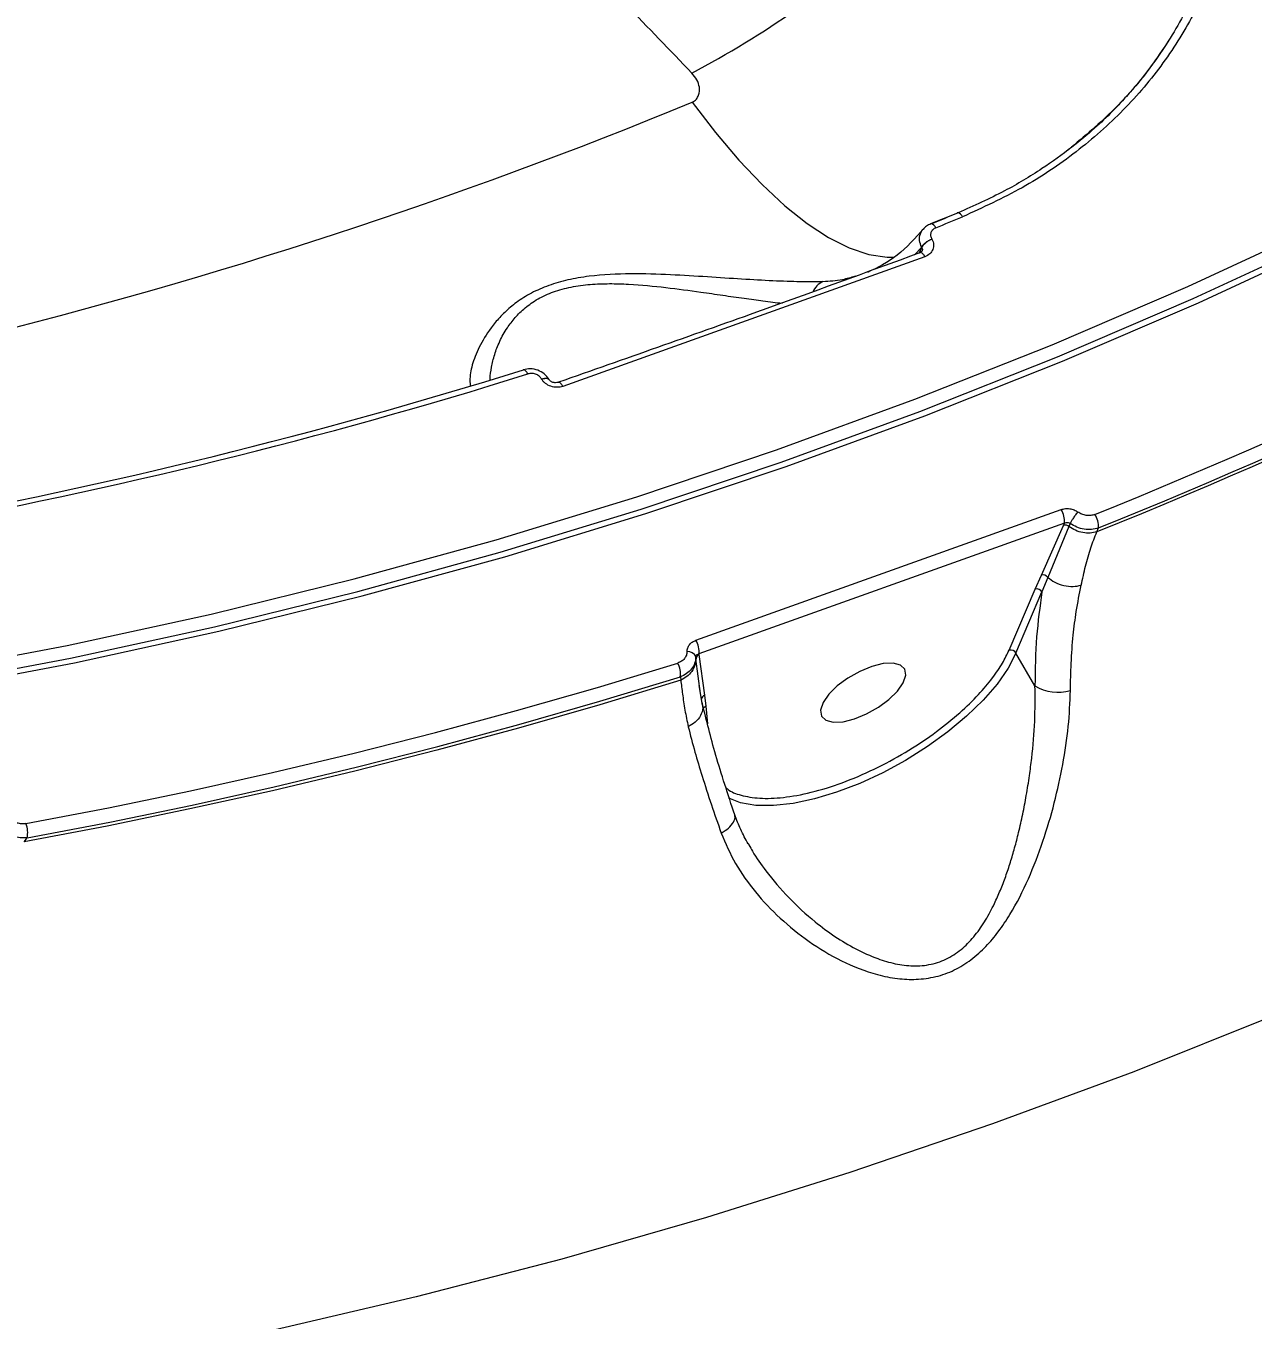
# Model space of a CAD drawing. Header units: millimetres. Extents: x -5609 to 5139, y -3980 to 3221.
# Drawn here: x 2754.1 to 2869.7, y -68.9 to 53.1 of the extents above; entities that cross this region are included whole.
import ezdxf

# ---------------------------------------------------------------- set-up
doc = ezdxf.new("R2010")
doc.units = ezdxf.units.MM
doc.layers.add('DIKOM_ОБЪЕКТ', color=7, linetype='Continuous')
doc.layers.add('DIKOM_РАЗМЕР_ОБЪЕКТА', color=7, linetype='Continuous')
doc.styles.add('style1', font='arial.ttf', dxfattribs={"width": 0.8})
doc.dimstyles.new('1-50', dxfattribs={"dimtxt": 300, "dimasz": 200, "dimexe": 100, "dimexo": 0, "dimgap": 100, "dimtad": 1, "dimtxsty": 'style1', "dimcen": 200, "dimclrd": 7, "dimclre": 7, "dimclrt": 7, "dimadec": 1, "dimazin": 2, "dimtfac": 1, "dimtmove": 0, "dimatfit": 2, "dimfxl": 0, "dimlwd": 25, "dimlwe": 18, "dimarcsym": 0})

# ---------------------------------------------------------------- blocks, each defined once
blk = doc.blocks.new('A$Cc336a1e3')
at = {"color": 7, "linetype": 'Continuous', "lineweight": 15}
for p, q in [((5661.99, 1308.34), (5659.47, 1307.31)), ((5659.58, 1305.89), (5659.59, 1305.87)), ((5658.65, 1304.73), (5658.48, 1304.61)), ((5658.64, 1305.09), (5658.63, 1305.11)), ((5658.94, 1304.23), (5624.84, 1292.01)), ((5622.83, 1292.7), (5622.81, 1292.72)), ((5623.53, 1292.67), (5623.54, 1292.65)), ((5623.55, 1292.63), (5623.54, 1292.65)), ((5624.43, 1292.38), (5624.37, 1292.37)), ((5637.36, 1268.09), (5671.77, 1280.41)), ((5672.08, 1279.12), (5637.64, 1266.8)), ((5671.99, 1278.91), (5672.08, 1279.12)), ((5672.63, 1279.1), (5672.5, 1278.81)), ((5669.91, 1274.23), (5671.99, 1278.91)), ((5672.5, 1278.81), (5670.51, 1274.02)), ((5675.13, 1278.3), (5675.29, 1278.68)), ((5669.31, 1272.91), (5669.91, 1274.23)), ((5670.51, 1274.02), (5669.96, 1272.64)), ((5666.86, 1267.16), (5669.31, 1272.91)), ((5667.51, 1266.89), (5669.96, 1272.64)), ((5669.3, 1263.79), (5667.51, 1266.89)), ((5637.37, 1266.34), (5637.35, 1266.53)), ((5637.64, 1266.8), (5637.65, 1266.74)), ((5637.65, 1266.74), (5638.16, 1262.91)), ((5635.9, 1264.65), (5635.93, 1264.33)), ((5638, 1261.99), (5637.68, 1263.83)), ((5638.16, 1262.91), (5638.31, 1261.88)), ((5574.08, 1249.1), (5574.36, 1249.49)), ((5642.28, 1248.97), (5642.36, 1248.83))]:
    blk.add_line(p, q, dxfattribs=at)
at = {"color": 8, "linetype": 'Continuous', "lineweight": 15}
for p, q in [((5657.95, 1304.41), (5658.63, 1305.11)), ((5658.39, 1304.57), (5658.64, 1305.09)), ((5637.81, 1263.08), (5637.37, 1266.34)), ((5638.31, 1261.88), (5638.47, 1260.21))]:
    blk.add_line(p, q, dxfattribs=at)
at = {"color": 7, "linetype": 'Continuous', "lineweight": 15, "flags": 128}
for points in [[(5453.86, 1257.97), (5467.77, 1257.53), (5481.68, 1257.47), (5495.57, 1257.79), (5509.44, 1258.48), (5523.28, 1259.56), (5537.08, 1261.01), (5550.83, 1262.83), (5564.52, 1265.04), (5578.15, 1267.61), (5591.7, 1270.56), (5605.17, 1273.88), (5618.54, 1277.56), (5631.81, 1281.61), (5644.97, 1286.03), (5658, 1290.8), (5670.92, 1295.93), (5683.69, 1301.41), (5696.32, 1307.25), (5708.79, 1313.42), (5721.11, 1319.94), (5733.25, 1326.8)], [(5453.89, 1256.75), (5467.83, 1256.31), (5481.76, 1256.25), (5495.68, 1256.57), (5509.59, 1257.26), (5523.46, 1258.34), (5537.28, 1259.79), (5551.07, 1261.63), (5564.79, 1263.83), (5578.44, 1266.41), (5592.02, 1269.37), (5605.52, 1272.69), (5618.92, 1276.39), (5632.22, 1280.44), (5645.4, 1284.87), (5658.47, 1289.65), (5671.41, 1294.79), (5684.21, 1300.29), (5696.86, 1306.13), (5709.37, 1312.32), (5721.71, 1318.86), (5733.88, 1325.73)], [(5454.18, 1256.31), (5468.13, 1255.87), (5482.08, 1255.81), (5496.01, 1256.13), (5509.93, 1256.83), (5523.81, 1257.9), (5537.65, 1259.36), (5551.44, 1261.19), (5565.18, 1263.4), (5578.84, 1265.98), (5592.44, 1268.94), (5605.94, 1272.27), (5619.35, 1275.96), (5632.66, 1280.03), (5645.86, 1284.45), (5658.94, 1289.24), (5671.89, 1294.39), (5684.7, 1299.89), (5697.37, 1305.74), (5709.88, 1311.93), (5722.23, 1318.47), (5734.41, 1325.35)], [(5659.96, 1306.96), (5660.28, 1307.08), (5660.59, 1307.21), (5660.91, 1307.34), (5661.22, 1307.47), (5661.54, 1307.6), (5661.86, 1307.73), (5662.17, 1307.86), (5662.49, 1307.99)], [(5674.95, 1279.95), (5677.04, 1280.8), (5679.12, 1281.65), (5681.19, 1282.51), (5683.27, 1283.38), (5685.34, 1284.26), (5687.4, 1285.15), (5689.46, 1286.04), (5691.52, 1286.95)], [(5691.85, 1285.36), (5689.77, 1284.44), (5687.69, 1283.54), (5685.61, 1282.64), (5683.52, 1281.76), (5681.43, 1280.88), (5679.33, 1280.01), (5677.23, 1279.15), (5675.13, 1278.3)], [(5675.29, 1278.68), (5677.38, 1279.53), (5679.46, 1280.38), (5681.54, 1281.24), (5683.62, 1282.12), (5685.69, 1283), (5687.76, 1283.89), (5689.83, 1284.78), (5691.9, 1285.69)], [(5574.25, 1250.82), (5582.02, 1252.3), (5589.76, 1253.9), (5597.48, 1255.62), (5605.18, 1257.45), (5612.84, 1259.4), (5620.48, 1261.47), (5628.08, 1263.65), (5635.65, 1265.95)], [(5653.93, 1265.63), (5652.79, 1265.16), (5651.68, 1264.53), (5650.68, 1263.79), (5649.88, 1263), (5649.34, 1262.22), (5649.11, 1261.51), (5649.2, 1260.94), (5649.61, 1260.55), (5650.3, 1260.37), (5651.23, 1260.41), (5652.3, 1260.68), (5653.44, 1261.15), (5654.56, 1261.78), (5655.55, 1262.52), (5656.35, 1263.31), (5656.89, 1264.09), (5657.13, 1264.8), (5657.03, 1265.37), (5656.62, 1265.76), (5655.93, 1265.94), (5655.01, 1265.9), (5653.93, 1265.63)], [(5574.36, 1249.49), (5582.15, 1250.97), (5589.91, 1252.57), (5597.65, 1254.29), (5605.36, 1256.13), (5613.04, 1258.09), (5620.69, 1260.16), (5628.31, 1262.35), (5635.9, 1264.65)], [(5635.93, 1264.33), (5628.3, 1262.02), (5620.65, 1259.82), (5612.96, 1257.73), (5605.24, 1255.77), (5597.49, 1253.92), (5589.71, 1252.2), (5581.91, 1250.59), (5574.08, 1249.1)], [(5704.84, 1238.29), (5691.78, 1232.7), (5678.6, 1227.45), (5665.29, 1222.53), (5651.87, 1217.95), (5638.35, 1213.7), (5624.72, 1209.8), (5611.01, 1206.23), (5597.21, 1203.02), (5583.34, 1200.15), (5569.4, 1197.63), (5555.39, 1195.45), (5541.34, 1193.63), (5527.24, 1192.16), (5513.1, 1191.05)]]:
    blk.add_lwpolyline(points, dxfattribs=at)
at = {"color": 8, "linetype": 'Continuous', "lineweight": 15, "flags": 128}
for points in [[(5637.01, 1318.78), (5639.21, 1315.92), (5641.41, 1313.32), (5643.59, 1311.02), (5645.74, 1309.03), (5647.83, 1307.37), (5649.86, 1306.04), (5651.8, 1305.06), (5653.65, 1304.44), (5655.39, 1304.18), (5656.05, 1304.18)], [(5622.81, 1292.72), (5622.96, 1292.76), (5623.11, 1292.79), (5623.23, 1292.79), (5623.35, 1292.78), (5623.44, 1292.74), (5623.51, 1292.69), (5623.53, 1292.67)], [(5622.83, 1292.7), (5622.98, 1292.74), (5623.12, 1292.76), (5623.25, 1292.77), (5623.36, 1292.76), (5623.45, 1292.72), (5623.52, 1292.67), (5623.55, 1292.63)], [(5667.51, 1266.89), (5666.77, 1265.46), (5665.73, 1263.97), (5664.42, 1262.45), (5662.86, 1260.94), (5661.1, 1259.47), (5659.17, 1258.07), (5657.11, 1256.77), (5654.97, 1255.61), (5652.79, 1254.6), (5650.62, 1253.77), (5648.52, 1253.14), (5646.52, 1252.72), (5644.67, 1252.52), (5643.01, 1252.54), (5641.57, 1252.79), (5640.47, 1253.21)]]:
    blk.add_lwpolyline(points, dxfattribs=at)
at = {"color": 7, "linetype": 'Continuous', "lineweight": 15}
for centre, radius, start, end in [((5597.92, 1396.36), 84.41, 297.5622, 305.3761), ((5453.74, 1763.57), 481.07, 275.2872, 292.3935), ((5475.07, 1762.25), 490.89, 292.0687, 292.387), ((5661.91, 1307.75), 0.62, 22.6003, 79.5), ((5659.39, 1306.72), 0.616, 22.2595, 79.4213), ((5473.63, 1765.41), 494.35, 280.3235, 287.3572), ((5473.93, 1765.41), 494.76, 280.3235, 287.3572), ((5669.92, 1279.28), 2.17, 355.718, 31.2588), ((5673.21, 1278.81), 2.08, 356.3942, 33.1589), ((5672.14, 1278.34), 0.596, 52.259, 104.2329), ((5670.04, 1273.64), 0.608, 38.764, 102.6745), ((5669.45, 1272.41), 0.515, 101.8477, 106.0279), ((5669.45, 1272.33), 0.599, 31.6191, 100.3755), ((5635.62, 1267.03), 2.04, 353.2977, 31.2), ((5636.59, 1266.19), 0.835, 23.3962, 94.1471), ((5667.01, 1266.58), 0.596, 31.4725, 104.2682), ((5633.79, 1264.92), 2.12, 352.5396, 28.9617), ((5637.83, 1266.32), 0.455, 113.3978, 177.3271), ((5671.46, 1267.35), 4.16, 238.7001, 286.4372), ((5572.23, 1249.98), 2.19, 346.872, 22.5342)]:
    blk.add_arc(centre, radius, start, end, dxfattribs=at)
at = {"color": 8, "linetype": 'Continuous', "lineweight": 15}
for centre, radius, start, end in [((5662.05, 1308.24), 0.122, 101.848, 121.1458), ((5659.53, 1307.21), 0.119, 101.5366, 121.2836), ((5650.09, 1300.19), 1.85, 114.3631, 157.6794), ((5638.36, 1262.48), 0.471, 114.5964, 171.7802), ((5638.51, 1261.44), 0.487, 114.5207, 150.1733)]:
    blk.add_arc(centre, radius, start, end, dxfattribs=at)
at = {"color": 7, "linetype": 'Continuous', "lineweight": 15}
for points, knots in [([(5636.98, 1321.53), (5634.91, 1323.68), (5630.69, 1328.1), (5624.47, 1334.39), (5618.15, 1340.64), (5612.14, 1346.4), (5605.84, 1352.28), (5599.67, 1357.87), (5593.3, 1363.45), (5587.58, 1368.3), (5582.42, 1372.54), (5577.88, 1376.17), (5573.43, 1379.64), (5569.03, 1382.97), (5564.57, 1386.24), (5559.94, 1389.54), (5555.08, 1392.87), (5550, 1396.22), (5545.05, 1399.34), (5538.77, 1403.11), (5531.32, 1407.28), (5522.75, 1411.58), (5514.44, 1415.25), (5506.4, 1418.29), (5497.98, 1420.89), (5489.29, 1422.84), (5480.49, 1423.88), (5472.23, 1423.95), (5467.21, 1423.12), (5464.71, 1422.7)], [0, 0, 0, 0, 0.030637, 0.062753, 0.092642, 0.125147, 0.152796, 0.18737, 0.218475, 0.249606, 0.274967, 0.297883, 0.320132, 0.344341, 0.367093, 0.390609, 0.418357, 0.445416, 0.473261, 0.5, 0.550099, 0.599907, 0.64962, 0.699396, 0.749371, 0.812175, 0.874747, 0.937632, 1, 1, 1, 1]), ([(5651.14, 1417.67), (5655.27, 1413.89), (5663.55, 1406.33), (5676.13, 1393.98), (5688.8, 1380.91), (5701.56, 1367.09), (5714.06, 1352.89), (5726.29, 1338.39), (5738.21, 1323.68), (5747.98, 1311.13), (5755.62, 1301.04), (5761.16, 1293.59), (5766.68, 1286.04), (5772.18, 1278.38), (5779.66, 1267.77), (5789.14, 1253.97), (5800.53, 1236.74), (5811.85, 1218.96), (5823.07, 1200.67), (5833.88, 1182.32), (5844.27, 1163.98), (5854.22, 1145.71), (5861.75, 1131.31), (5867.04, 1120.9), (5870.21, 1114.56), (5873.34, 1108.2), (5876.44, 1101.81), (5879.51, 1095.4), (5882.53, 1088.98), (5887.32, 1078.63), (5893.72, 1064.32), (5901.48, 1046.1), (5908.85, 1027.82), (5915.78, 1009.54), (5922.1, 991.74), (5927.81, 974.45), (5932.91, 957.72), (5936.56, 944.58), (5939.07, 934.89), (5940.64, 928.51), (5942.13, 922.18), (5943.53, 915.91), (5944.84, 909.68), (5946.68, 900.4), (5948.8, 888.27), (5950.82, 873.63), (5952.21, 859.57), (5952.95, 846.13), (5953.04, 833.36), (5952.45, 821.3), (5951.18, 809.99), (5949.22, 799.51), (5946.62, 789.79), (5944.31, 784.09), (5943.15, 781.23)], [0, 0, 0, 0, 0.024819, 0.049681, 0.074585, 0.099531, 0.12452, 0.147882, 0.17128, 0.194715, 0.205777, 0.216847, 0.227925, 0.239011, 0.250105, 0.273561, 0.297359, 0.321499, 0.345981, 0.370806, 0.394284, 0.418061, 0.442135, 0.45031, 0.458518, 0.466761, 0.475037, 0.483347, 0.49169, 0.500068, 0.523695, 0.547624, 0.571855, 0.596389, 0.621225, 0.644678, 0.668395, 0.692375, 0.701869, 0.711403, 0.720978, 0.730593, 0.740249, 0.749946, 0.774408, 0.798991, 0.823695, 0.848519, 0.873464, 0.898529, 0.923716, 0.949023, 0.974451, 1, 1, 1, 1]), ([(5681.45, 1363.84), (5682.49, 1362.28), (5684.58, 1359.16), (5686.7, 1354.04), (5688.02, 1348.72), (5688.45, 1343.27), (5688, 1337.81), (5686.67, 1332.44), (5684.49, 1327.27), (5681.49, 1322.42), (5677.73, 1317.96), (5673.26, 1314.02), (5668.2, 1310.59), (5664.39, 1308.86), (5662.49, 1307.99)], [0, 0, 0, 0, 0.083426, 0.166625, 0.250378, 0.333456, 0.416838, 0.50027, 0.583256, 0.666696, 0.749771, 0.832907, 0.916448, 1, 1, 1, 1]), ([(5681.97, 1324.71), (5681.37, 1323.81), (5680.25, 1322.12), (5678.81, 1320.29), (5677.96, 1319.38), (5677.78, 1319.19)], [0, 0, 0, 0, 0.475361, 0.889611, 1, 1, 1, 1]), ([(5637.01, 1318.78), (5637.09, 1318.82), (5637.24, 1318.9), (5637.46, 1319.11), (5637.7, 1319.54), (5637.74, 1320.18), (5637.49, 1320.91), (5637.15, 1321.32), (5636.98, 1321.53)], [0, 0, 0, 0, 0.068279, 0.141365, 0.274556, 0.524815, 0.762942, 1, 1, 1, 1]), ([(5677.78, 1319.19), (5677.39, 1318.76), (5676.49, 1317.78), (5674.82, 1316.21), (5672.64, 1314.39), (5669.83, 1312.38), (5666.3, 1310.25), (5663.54, 1309.02), (5662.07, 1308.36)], [0, 0, 0, 0, 0.095062, 0.217418, 0.365128, 0.545459, 0.756689, 1, 1, 1, 1]), ([(5659.49, 1307.32), (5659.35, 1307.26), (5659.07, 1307.13), (5658.86, 1306.91), (5658.76, 1306.8)], [0, 0, 0, 0, 0.49086, 1, 1, 1, 1]), ([(5658.83, 1306.89), (5658.02, 1305.98), (5656.41, 1304.16), (5654.48, 1303.21), (5653.52, 1302.74)], [0, 0, 0, 0, 0.50173, 1, 1, 1, 1]), ([(5658.63, 1305.11), (5658.67, 1305.18), (5658.75, 1305.33), (5658.98, 1305.55), (5659.27, 1305.76), (5659.48, 1305.85), (5659.58, 1305.89)], [0, 0, 0, 0, 0.242267, 0.49991, 0.757584, 1, 1, 1, 1]), ([(5659.59, 1305.87), (5659.49, 1305.83), (5659.29, 1305.74), (5659, 1305.53), (5658.76, 1305.31), (5658.68, 1305.16), (5658.64, 1305.09)], [0, 0, 0, 0, 0.242392, 0.500037, 0.757762, 1, 1, 1, 1]), ([(5659.59, 1305.87), (5659.63, 1305.79), (5659.71, 1305.64), (5659.78, 1305.31), (5659.72, 1304.9), (5659.43, 1304.47), (5659.1, 1304.31), (5658.94, 1304.23)], [0, 0, 0, 0, 0.125496, 0.251127, 0.500858, 0.750396, 1, 1, 1, 1]), ([(5659.96, 1306.96), (5659.86, 1306.9), (5659.65, 1306.79), (5659.48, 1306.51), (5659.44, 1306.19), (5659.53, 1305.99), (5659.58, 1305.89)], [0, 0, 0, 0, 0.24923, 0.499223, 0.749459, 1, 1, 1, 1]), ([(5658.53, 1304.62), (5653.37, 1302.73), (5641.98, 1298.56), (5630.63, 1294.58), (5624.42, 1292.4)], [0, 0, 0, 0, 0.452482, 1, 1, 1, 1]), ([(5623.53, 1292.67), (5623.39, 1292.85), (5623.12, 1293.21), (5622.49, 1293.56), (5621.77, 1293.71), (5621.32, 1293.61), (5621.1, 1293.57)], [0, 0, 0, 0, 0.250554, 0.501328, 0.751522, 1, 1, 1, 1]), ([(5621.53, 1293.19), (5621.5, 1293.25), (5621.42, 1293.37), (5621.31, 1293.49), (5621.2, 1293.57), (5621.14, 1293.57), (5621.11, 1293.57)], [0, 0, 0, 0, 0.245988, 0.500075, 0.754075, 1, 1, 1, 1]), ([(5622.81, 1292.72), (5622.75, 1292.81), (5622.61, 1293), (5622.27, 1293.18), (5621.89, 1293.26), (5621.65, 1293.21), (5621.53, 1293.19)], [0, 0, 0, 0, 0.250183, 0.500295, 0.750225, 1, 1, 1, 1]), ([(5624.84, 1292.01), (5624.66, 1291.97), (5624.29, 1291.88), (5623.69, 1291.99), (5623.25, 1292.22), (5622.98, 1292.48), (5622.88, 1292.62), (5622.83, 1292.7)], [0, 0, 0, 0, 0.24957, 0.499106, 0.748809, 0.874475, 1, 1, 1, 1]), ([(5624.37, 1292.39), (5624.29, 1292.37), (5624.17, 1292.34), (5624.01, 1292.36), (5623.88, 1292.38), (5623.77, 1292.43), (5623.67, 1292.49), (5623.59, 1292.57), (5623.56, 1292.62), (5623.54, 1292.65)], [0, 0, 0, 0, 0.257271, 0.38442, 0.511007, 0.634816, 0.757738, 0.879442, 1, 1, 1, 1]), ([(5671.77, 1280.41), (5671.9, 1280.44), (5672.16, 1280.52), (5672.58, 1280.5), (5672.99, 1280.39), (5673.23, 1280.25), (5673.34, 1280.17)], [0, 0, 0, 0, 0.249319, 0.499072, 0.749175, 1, 1, 1, 1]), ([(5672.08, 1279.12), (5672.13, 1279.14), (5672.22, 1279.18), (5672.37, 1279.19), (5672.51, 1279.17), (5672.59, 1279.12), (5672.63, 1279.1)], [0, 0, 0, 0, 0.256286, 0.508467, 0.755959, 1, 1, 1, 1]), ([(5673.34, 1280.17), (5673.27, 1280.09), (5673.13, 1279.93), (5672.91, 1279.62), (5672.73, 1279.33), (5672.66, 1279.18), (5672.63, 1279.1)], [0, 0, 0, 0, 0.241878, 0.500066, 0.758254, 1, 1, 1, 1]), ([(5675.29, 1278.68), (5675.07, 1278.62), (5674.64, 1278.5), (5673.93, 1278.53), (5673.23, 1278.72), (5672.83, 1278.97), (5672.63, 1279.1)], [0, 0, 0, 0, 0.248927, 0.49854, 0.748744, 1, 1, 1, 1]), ([(5674.95, 1279.95), (5674.82, 1279.91), (5674.56, 1279.83), (5674.13, 1279.84), (5673.71, 1279.95), (5673.46, 1280.1), (5673.34, 1280.17)], [0, 0, 0, 0, 0.249351, 0.499014, 0.749065, 1, 1, 1, 1]), ([(5675.13, 1278.3), (5674.92, 1278.25), (5674.51, 1278.15), (5673.8, 1278.21), (5673.1, 1278.42), (5672.7, 1278.68), (5672.5, 1278.81)], [0, 0, 0, 0, 0.241524, 0.495471, 0.751866, 1, 1, 1, 1]), ([(5673.65, 1273.28), (5673.79, 1273.88), (5674.06, 1275.12), (5674.52, 1276.78), (5674.93, 1277.81), (5675.13, 1278.3)], [0, 0, 0, 0, 0.332991, 0.677097, 1, 1, 1, 1]), ([(5670.51, 1274.02), (5670.72, 1273.86), (5671.14, 1273.52), (5671.99, 1273.22), (5672.88, 1273.12), (5673.4, 1273.22), (5673.65, 1273.28)], [0, 0, 0, 0, 0.248047, 0.508047, 0.763631, 1, 1, 1, 1]), ([(5672.64, 1263.36), (5672.65, 1264.22), (5672.69, 1266.01), (5672.88, 1268.49), (5673.19, 1270.96), (5673.49, 1272.46), (5673.65, 1273.28)], [0, 0, 0, 0, 0.240294, 0.500632, 0.728488, 1, 1, 1, 1]), ([(5669.96, 1272.64), (5669.77, 1271.26), (5669.37, 1268.49), (5669.32, 1265.36), (5669.3, 1263.79)], [0, 0, 0, 0, 0.498638, 1, 1, 1, 1]), ([(5636.53, 1267.03), (5636.54, 1267.14), (5636.57, 1267.38), (5636.75, 1267.68), (5637.01, 1267.94), (5637.24, 1268.04), (5637.36, 1268.09)], [0, 0, 0, 0, 0.249759, 0.499794, 0.749727, 1, 1, 1, 1]), ([(5636.53, 1267.03), (5636.51, 1266.91), (5636.49, 1266.67), (5636.29, 1266.35), (5636.02, 1266.1), (5635.77, 1266), (5635.65, 1265.95)], [0, 0, 0, 0, 0.24976, 0.499708, 0.749548, 1, 1, 1, 1]), ([(5637.35, 1266.53), (5637.33, 1266.32), (5637.29, 1265.92), (5636.97, 1265.37), (5636.51, 1264.92), (5636.1, 1264.74), (5635.9, 1264.65)], [0, 0, 0, 0, 0.251034, 0.50138, 0.750772, 1, 1, 1, 1]), ([(5637.37, 1266.34), (5637.35, 1266.14), (5637.31, 1265.72), (5636.99, 1265.14), (5636.53, 1264.65), (5636.13, 1264.44), (5635.93, 1264.33)], [0, 0, 0, 0, 0.248211, 0.504333, 0.758151, 1, 1, 1, 1]), ([(5637.35, 1266.53), (5637.36, 1266.56), (5637.37, 1266.63), (5637.43, 1266.71), (5637.52, 1266.77), (5637.6, 1266.79), (5637.64, 1266.8)], [0, 0, 0, 0, 0.2338, 0.478723, 0.735071, 1, 1, 1, 1]), ([(5635.93, 1264.33), (5635.99, 1263.91), (5636.1, 1263.04), (5636.3, 1261.55), (5636.53, 1260.47), (5636.64, 1259.95)], [0, 0, 0, 0, 0.327819, 0.671614, 1, 1, 1, 1]), ([(5639.75, 1249.93), (5640.16, 1248.96), (5640.99, 1247.02), (5642.92, 1244.33), (5645.25, 1241.86), (5647.98, 1239.66), (5651.04, 1237.81), (5653.9, 1236.67), (5656.3, 1236.19), (5658.14, 1236.1), (5659.97, 1236.34), (5661.72, 1236.97), (5663.31, 1237.96), (5664.69, 1239.2), (5665.9, 1240.65), (5667.29, 1242.73), (5668.73, 1245.58), (5670.09, 1249.13), (5671.16, 1252.76), (5671.96, 1256.4), (5672.51, 1259.99), (5672.6, 1262.24), (5672.64, 1263.36)], [0, 0, 0, 0, 0.061033, 0.12206, 0.183993, 0.245964, 0.308726, 0.372018, 0.405257, 0.43616, 0.468588, 0.50107, 0.533247, 0.565713, 0.596359, 0.629328, 0.692102, 0.754281, 0.816246, 0.877524, 0.938936, 1, 1, 1, 1]), ([(5641.02, 1251.64), (5640.39, 1253.57), (5639.12, 1257.42), (5638.36, 1260.54), (5637.98, 1262.1)], [0, 0, 0, 0, 0.501313, 1, 1, 1, 1]), ([(5636.64, 1259.95), (5636.84, 1259.17), (5637.22, 1257.7), (5637.96, 1255.23), (5638.78, 1252.69), (5639.43, 1250.83), (5639.75, 1249.93)], [0, 0, 0, 0, 0.2649, 0.49907, 0.757742, 1, 1, 1, 1]), ([(5574.25, 1250.82), (5574.12, 1250.81), (5573.85, 1250.78), (5573.43, 1250.86), (5573.03, 1251.03), (5572.82, 1251.21), (5572.71, 1251.3)], [0, 0, 0, 0, 0.249388, 0.499143, 0.749238, 1, 1, 1, 1]), ([(5642.28, 1248.91), (5642.04, 1249.36), (5641.55, 1250.27), (5641.2, 1251.18), (5641.02, 1251.64)], [0, 0, 0, 0, 0.499608, 1, 1, 1, 1]), ([(5574.36, 1249.49), (5574.15, 1249.48), (5573.71, 1249.45), (5573.04, 1249.62), (5572.39, 1249.93), (5572.04, 1250.24), (5571.87, 1250.39)], [0, 0, 0, 0, 0.248113, 0.497367, 0.748007, 1, 1, 1, 1])]:
    blk.add_open_spline(points, degree=3, knots=knots, dxfattribs=at)
at = {"color": 8, "linetype": 'Continuous', "lineweight": 15}
for points, knots in [([(5680.63, 1363.03), (5681.65, 1361.5), (5683.69, 1358.44), (5685.77, 1353.42), (5687.06, 1348.21), (5687.47, 1342.87), (5687.02, 1337.51), (5685.7, 1332.25), (5683.55, 1327.18), (5680.59, 1322.43), (5676.93, 1318.05), (5673.94, 1315.56), (5672.45, 1314.31)], [0, 0, 0, 0, 0.10023, 0.200042, 0.30063, 0.400398, 0.50051, 0.600787, 0.700443, 0.800913, 0.900682, 1, 1, 1, 1]), ([(5658.63, 1305.11), (5658.54, 1305.32), (5658.37, 1305.75), (5658.48, 1306.38), (5658.68, 1306.8), (5658.89, 1306.92), (5658.9, 1306.93)], [0, 0, 0, 0, 0.321883, 0.646408, 0.971693, 1, 1, 1, 1]), ([(5658.94, 1304.23), (5658.88, 1304.32), (5658.76, 1304.49), (5658.59, 1304.63), (5658.51, 1304.61), (5658.47, 1304.6)], [0, 0, 0, 0, 0.328315, 0.68239, 1, 1, 1, 1]), ([(5658.64, 1305.09), (5658.65, 1305.06), (5658.68, 1305.01), (5658.7, 1304.93), (5658.69, 1304.84), (5658.67, 1304.78), (5658.66, 1304.75)], [0, 0, 0, 0, 0.247468, 0.494757, 0.7409, 1, 1, 1, 1]), ([(5649.33, 1301.87), (5648.64, 1301.87), (5647.27, 1301.85), (5644.65, 1301.94), (5641.72, 1302.1), (5638.48, 1302.32), (5634.99, 1302.54), (5631.25, 1302.66), (5628.27, 1302.53), (5626.29, 1302.24), (5625, 1301.98), (5623.47, 1301.54), (5621.82, 1300.82), (5620.44, 1299.94), (5619.32, 1298.99), (5618.14, 1297.7), (5617.1, 1296.12), (5616.37, 1294.4), (5616.03, 1293), (5616.08, 1292.33), (5616.1, 1292.05)], [0, 0, 0, 0, 0.07166, 0.143234, 0.215442, 0.287414, 0.36009, 0.433188, 0.506744, 0.526142, 0.54491, 0.581274, 0.617599, 0.655701, 0.692514, 0.729382, 0.802082, 0.874695, 0.946475, 1, 1, 1, 1]), ([(5652.36, 1302.38), (5651.97, 1302.26), (5650.98, 1301.97), (5649.95, 1301.91), (5649.33, 1301.87)], [0, 0, 0, 0, 0.403425, 1, 1, 1, 1]), ([(5617.99, 1292.62), (5617.99, 1292.66), (5617.98, 1293.03), (5618.1, 1293.82), (5618.37, 1294.99), (5618.85, 1296.24), (5619.5, 1297.42), (5620.3, 1298.49), (5621.24, 1299.42), (5622.44, 1300.27), (5623.91, 1300.95), (5625.61, 1301.41), (5627.41, 1301.64), (5629.23, 1301.71), (5631.65, 1301.63), (5634.57, 1301.34), (5637.49, 1300.95), (5639.93, 1300.59), (5641.88, 1300.31), (5643.79, 1300.05), (5644.91, 1299.91), (5645.5, 1299.84)], [0, 0, 0, 0, 0.007572, 0.066093, 0.125701, 0.184049, 0.241444, 0.28493, 0.32772, 0.370294, 0.412322, 0.454411, 0.496972, 0.53977, 0.583259, 0.670834, 0.759049, 0.817677, 0.878341, 0.935521, 1, 1, 1, 1]), ([(5624.84, 1292.01), (5624.79, 1292.1), (5624.67, 1292.27), (5624.51, 1292.4), (5624.45, 1292.38), (5624.43, 1292.38)], [0, 0, 0, 0, 0.396599, 0.824383, 1, 1, 1, 1]), ([(5640.21, 1254.19), (5640.3, 1254.12), (5640.7, 1253.77), (5641.81, 1253.4), (5643.6, 1253.14), (5645.89, 1253.27), (5648.57, 1253.8), (5651.51, 1254.75), (5654.53, 1256.08), (5657.41, 1257.68), (5660.01, 1259.43), (5662.21, 1261.21), (5663.98, 1262.93), (5665.3, 1264.5), (5666.27, 1265.91), (5666.67, 1266.76), (5666.86, 1267.16)], [0, 0, 0, 0, 0.019302, 0.090419, 0.167134, 0.248649, 0.33371, 0.420667, 0.507624, 0.592691, 0.674206, 0.750919, 0.82204, 0.88722, 0.94646, 1, 1, 1, 1]), ([(5642.36, 1248.83), (5642.47, 1248.62), (5642.92, 1247.78), (5644.14, 1246.08), (5646.06, 1243.81), (5648.29, 1241.76), (5650.43, 1240.17), (5652.4, 1238.99), (5654.31, 1238.12), (5656.13, 1237.58), (5657.83, 1237.36), (5659.53, 1237.5), (5661.13, 1238.08), (5662.3, 1238.88), (5663.12, 1239.67), (5663.86, 1240.53), (5664.68, 1241.72), (5665.44, 1243.16), (5666.05, 1244.54), (5666.55, 1245.84), (5667, 1247.18), (5667.4, 1248.55), (5667.79, 1250.07), (5668.16, 1251.72), (5668.5, 1253.51), (5668.78, 1255.27), (5669.08, 1257.61), (5669.33, 1260.49), (5669.31, 1262.69), (5669.3, 1263.79)], [0, 0, 0, 0, 0.014541, 0.060304, 0.127521, 0.194414, 0.239783, 0.284586, 0.328872, 0.362581, 0.39611, 0.429804, 0.463466, 0.497052, 0.513476, 0.530841, 0.56432, 0.597973, 0.624462, 0.650963, 0.677496, 0.704081, 0.731877, 0.765501, 0.798945, 0.834378, 0.865707, 0.932893, 1, 1, 1, 1]), ([(5637.93, 1262.25), (5637.97, 1262.07), (5638.06, 1261.66), (5637.83, 1260.99), (5637.35, 1260.36), (5636.87, 1260.08), (5636.64, 1259.95)], [0, 0, 0, 0, 0.212224, 0.484431, 0.752072, 1, 1, 1, 1]), ([(5639.75, 1249.93), (5639.99, 1250.08), (5640.49, 1250.39), (5640.93, 1250.96), (5641.1, 1251.4), (5641.01, 1251.59), (5641, 1251.62)], [0, 0, 0, 0, 0.29604, 0.613449, 0.930843, 1, 1, 1, 1])]:
    blk.add_open_spline(points, degree=3, knots=knots, dxfattribs=at)
blk = doc.blocks.new('*D3')
at = {"layer": 'Defpoints', "color": 0, "transparency": 16777216}
for p in [(3639.92, 380.08), (-2820.17, -123), (3639.92, -3311)]:
    blk.add_point(p, dxfattribs=at)
at = {"layer": 'DIKOM_РАЗМЕР_ОБЪЕКТА', "color": 7, "lineweight": 18, "transparency": 16777216}
for p, q in [((3639.92, 380.08), (3639.92, -3411)), ((-2820.17, -123), (-2820.17, -3411))]:
    blk.add_line(p, q, dxfattribs=at)
at = {"layer": 'DIKOM_РАЗМЕР_ОБЪЕКТА', "color": 7, "lineweight": 25, "transparency": 16777216}
blk.add_line((-2620.17, -3311), (3439.92, -3311), dxfattribs=at)
at = {"layer": 'DIKOM_РАЗМЕР_ОБЪЕКТА', "color": 7, "transparency": 16777216}
for points in [[(-2620.17, -3277.67), (-2620.17, -3344.33), (-2820.17, -3311)], [(3439.92, -3277.67), (3439.92, -3344.33), (3639.92, -3311)]]:
    blk.add_solid(points, dxfattribs=at)
at = {"layer": 'DIKOM_РАЗМЕР_ОБЪЕКТА', "color": 7, "transparency": 16777216, "insert": (300, -3057.83), "char_height": 300, "attachment_point": 5, "style": 'style1'}
blk.add_mtext('6450', dxfattribs=at)

msp = doc.modelspace()

# ---------------------------------------------------------------- linework, layer by layer
at = {"layer": 'DIKOM_РАЗМЕР_ОБЪЕКТА'}
msp.add_circle((2594.5, 436), 1052.678, dxfattribs=at)

# ---------------------------------------------------------------- block references
at = {"layer": 'DIKOM_ОБЪЕКТ'}
msp.add_blockref('A$Cc336a1e3', (-2820.166, -1272.903), dxfattribs=at)

# ---------------------------------------------------------------- dimensions: what is measured, and where the dimension line sits
at = {"layer": 'DIKOM_РАЗМЕР_ОБЪЕКТА'}
dim = msp.add_linear_dim(base=(3639.915, -3311), p1=(-2820.166, -123), p2=(3639.915, 380.085), text='6450', dimstyle='1-50', dxfattribs=at)
dim.commit()
dim.dimension.update_dxf_attribs({"geometry": '*D3', "text_midpoint": (300, -3311), "dimtype": 160})

doc.saveas('drawing.dxf')
